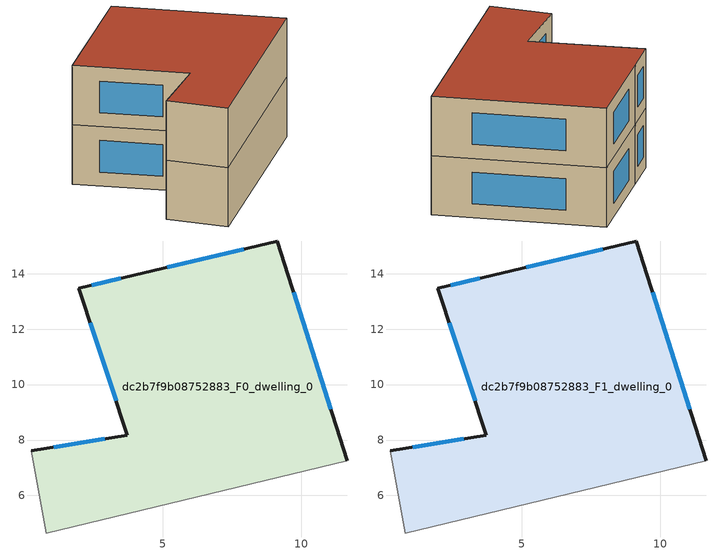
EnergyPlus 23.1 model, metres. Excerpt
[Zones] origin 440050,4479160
dc2b7f9b08752883_F0_dwelling_0
 floor ground (EU_floor_Construction): 9.14,15.18 11.66,7.25 0.8,4.64 0.26,7.61 3.73,8.17 1.98,13.47 3.95,13.94 z0
 wall outside (EU_wall_Construction): 11.66,7.25 9.14,15.18 3.95,13.94 1.98,13.47 3.73,8.17 0.26,7.61 z0:3
 wall adiabatic (EU_wall_Construction): 0.26,7.61 0.8,4.64 11.66,7.25 z0:3
 window (EU_Window_Construction): 11.07,9.11 9.73,13.32 / 2.91,8.04 1.07,7.74 / 2.39,12.23 3.32,9.41 / 3.49,13.83 2.44,13.58 / 7.93,14.89 5.17,14.23 z0.7:2.3
dc2b7f9b08752883_F1_dwelling_0
 floor to dc2b7f9b08752883_F0_dwelling_0 (EU_floor_Construction): 9.14,15.18 11.65,7.25 0.8,4.64 0.26,7.61 3.73,8.17 1.98,13.47 3.95,13.94 z3
 wall outside (EU_wall_Construction): 11.66,7.25 9.14,15.18 3.95,13.94 1.98,13.47 3.73,8.17 0.26,7.61 z3:6
 wall adiabatic (EU_wall_Construction): 0.26,7.61 0.8,4.64 11.66,7.25 z3:6
 window (EU_Window_Construction): 11.07,9.11 9.73,13.32 / 2.91,8.04 1.07,7.74 / 2.39,12.23 3.32,9.41 / 3.49,13.83 2.44,13.58 / 7.93,14.89 5.17,14.23 z3.7:5.3
 roof outside (EU_roof_Construction): 11.66,7.25 9.14,15.18 3.95,13.94 1.98,13.47 3.73,8.17 0.26,7.61 0.8,4.64 z6
[Building]
EU S2 Campaign: North Axis=0; Terrain=City; Solar Distribution=FullExterior
[Site:Location]
Madrid: Latitude=40.5; Longitude=-3.5; Time Zone=1; Elevation=609
[SizingPeriod:WeatherFileDays]
AnnualSizingPeriod: Begin Month=1; Begin Day of Month=1; End Month=12; End Day of Month=31; Day of Week for Start Day=Monday; Use Weather File Daylight Saving Period=No; Use Weather File Rain and Snow Indicators=No
[MATERIAL]
EU_InternalMass_Material: Roughness=MediumRough; Thickness=0.1; Conductivity=1; Density=1800; Specific Heat=900; Thermal Absorptance=0.9; Solar Absorptance=0.7; Visible Absorptance=0.7
[MATERIAL:NOMASS] Roughness=MediumRough; Thermal Absorptance=0.9; Solar Absorptance=0.7; Visible Absorptance=0.7
Name | Thermal Resistance
EU_wall_NoMass | 0.419739
EU_roof_NoMass | 0.352165
EU_floor_NoMass | 0.608284
[WINDOWMATERIAL:SIMPLEGLAZINGSYSTEM]
EU_Window_SimpleGlazing: UFactor=4.8352; Solar Heat Gain Coefficient=0.85; Visible Transmittance=0.85
[CONSTRUCTION]
EU_wall_Construction: EU_wall_NoMass
EU_roof_Construction: EU_roof_NoMass
EU_floor_Construction: EU_floor_NoMass
EU_Window_Construction: EU_Window_SimpleGlazing
EU_InternalMass_Construction: EU_InternalMass_Material
[ZONE] Type=1; Multiplier=1; Ceiling Height=autocalculate; Floor Area=autocalculate; Part of Total Floor Area=Yes
Name | Volume
dc2b7f9b08752883_F0_dwelling_0 | 214.07
dc2b7f9b08752883_F1_dwelling_0 | 214.071
[INTERNALMASS] Construction=EU_InternalMass_Construction; Surface Area=71.3568
Name | Zone or ZoneList
dc2b7f9b08752883_F0_dwelling_0_EU_InternalMass | dc2b7f9b08752883_F0_dwelling_0
dc2b7f9b08752883_F1_dwelling_0_EU_InternalMass | dc2b7f9b08752883_F1_dwelling_0
[OTHEREQUIPMENT] Fuel Type=Electricity; Design Level Calculation Method=Watts/Area; Power per Zone Floor Area=1; Fraction Latent=0; Fraction Radiant=0; Fraction Lost=0; Carbon Dioxide Generation Rate=0; EndUse Subcategory=EU_Step8_InternalGains
Name | Zone or ZoneList or Space or SpaceList | Schedule
EU_Step8_InternalGain_dc2b7f9b08752883_F0_dwelling_0_f000 | dc2b7f9b08752883_F0_dwelling_0 | EU_Step8_GainSchedule_dc2b7f9b08752883_F0_dwelling_0_f000
EU_Step8_InternalGain_dc2b7f9b08752883_F1_dwelling_0_f000 | dc2b7f9b08752883_F1_dwelling_0 | EU_Step8_GainSchedule_dc2b7f9b08752883_F1_dwelling_0_f000
[ZONEVENTILATION:DESIGNFLOWRATE] Schedule=EU_AlwaysOn; Design Flow Rate Calculation Method=AirChanges/Hour; Air Changes per Hour=0.703302; Ventilation Type=Natural; Fan Pressure Rise=0; Fan Total Efficiency=1; Constant Term Coefficient=1; Temperature Term Coefficient=0; Velocity Term Coefficient=0; Velocity Squared Term Coefficient=0; Minimum Indoor Temperature=-100; Maximum Indoor Temperature=100; Delta Temperature=-100; Minimum Outdoor Temperature=-100; Maximum Outdoor Temperature=100; Maximum Wind Speed=40
Name | Zone or ZoneList or Space or SpaceList
EU_ConstantAir_dc2b7f9b08752883_F0_dwelling_0 | dc2b7f9b08752883_F0_dwelling_0
EU_ConstantAir_dc2b7f9b08752883_F1_dwelling_0 | dc2b7f9b08752883_F1_dwelling_0
[HVACTEMPLATE:THERMOSTAT] Constant Heating Setpoint=20; Constant Cooling Setpoint=50
EU_HeatOnly_dc2b7f9b08752883_F0_dwelling_0; EU_HeatOnly_dc2b7f9b08752883_F1_dwelling_0
[HVACTEMPLATE:ZONE:IDEALLOADSAIRSYSTEM] System Availability Schedule=EU_AlwaysOn; Maximum Heating Supply Air Temperature=50; Minimum Cooling Supply Air Temperature=13; Maximum Heating Supply Air Humidity Ratio=0.0156; Minimum Cooling Supply Air Humidity Ratio=0.0077; Heating Limit=NoLimit; Cooling Limit=NoLimit; Heating Availability Schedule=EU_AlwaysOn; Cooling Availability Schedule=EU_CoolingOff; Dehumidification Control Type=ConstantSensibleHeatRatio; Cooling Sensible Heat Ratio=0.7; Dehumidification Setpoint=60; Humidification Control Type=None; Humidification Setpoint=30; Outdoor Air Method=None; Outdoor Air Flow Rate per Person=0.00944; Outdoor Air Flow Rate per Zone Floor Area=0; Outdoor Air Flow Rate per Zone=0; Demand Controlled Ventilation Type=None; Outdoor Air Economizer Type=NoEconomizer; Heat Recovery Type=None; Sensible Heat Recovery Effectiveness=0.7; Latent Heat Recovery Effectiveness=0.65
Name | Template Thermostat
dc2b7f9b08752883_F0_dwelling_0 | EU_HeatOnly_dc2b7f9b08752883_F0_dwelling_0
dc2b7f9b08752883_F1_dwelling_0 | EU_HeatOnly_dc2b7f9b08752883_F1_dwelling_0
[SIZING:ZONE] Zone Cooling Design Supply Air Temperature Input Method=SupplyAirTemperature; Zone Cooling Design Supply Air Temperature=13; Zone Heating Design Supply Air Temperature Input Method=SupplyAirTemperature; Zone Heating Design Supply Air Temperature=50; Zone Cooling Design Supply Air Humidity Ratio=0.008; Zone Heating Design Supply Air Humidity Ratio=0.008; Cooling Design Air Flow Method=DesignDay; Cooling Design Air Flow Rate=0; Cooling Minimum Air Flow per Zone Floor Area=0.000762; Cooling Minimum Air Flow=0; Cooling Minimum Air Flow Fraction=0.2; Heating Design Air Flow Method=DesignDay; Heating Design Air Flow Rate=0; Heating Maximum Air Flow per Zone Floor Area=0.002032; Heating Maximum Air Flow=0.141576; Heating Maximum Air Flow Fraction=0.3; Account for Dedicated Outdoor Air System=No; Dedicated Outdoor Air System Control Strategy=NeutralSupplyAir; Dedicated Outdoor Air Low Setpoint Temperature for Design=autosize; Dedicated Outdoor Air High Setpoint Temperature for Design=autosize; Zone Load Sizing Method=Sensible Load Only No Latent Load; Zone Latent Cooling Design Supply Air Humidity Ratio Input Method=HumidityRatioDifference; Zone Cooling Design Supply Air Humidity Ratio Difference=0.005; Zone Latent Heating Design Supply Air Humidity Ratio Input Method=HumidityRatioDifference; Zone Humidification Design Supply Air Humidity Ratio Difference=0.005
dc2b7f9b08752883_F0_dwelling_0; dc2b7f9b08752883_F1_dwelling_0
[SCHEDULE:CONSTANT]
Name | Hourly Value
EU_AlwaysOn | 1
EU_CoolingOff | 0
[SCHEDULE:FILE] Column Number=1; Rows to Skip at Top=0; Number of Hours of Data=8760; Column Separator=Comma; Interpolate to Timestep=No; Minutes per Item=60; Adjust Schedule for Daylight Savings=Yes
Name | File
EU_Step8_GainSchedule_dc2b7f9b08752883_F0_dwelling_0_f000 | ../../schedules/dc2b7f9b08752883/dc2b7f9b08752883_F0_dwelling_0_f000_gain.csv
EU_Step8_GainSchedule_dc2b7f9b08752883_F1_dwelling_0_f000 | ../../schedules/dc2b7f9b08752883/dc2b7f9b08752883_F1_dwelling_0_f000_gain.csv
